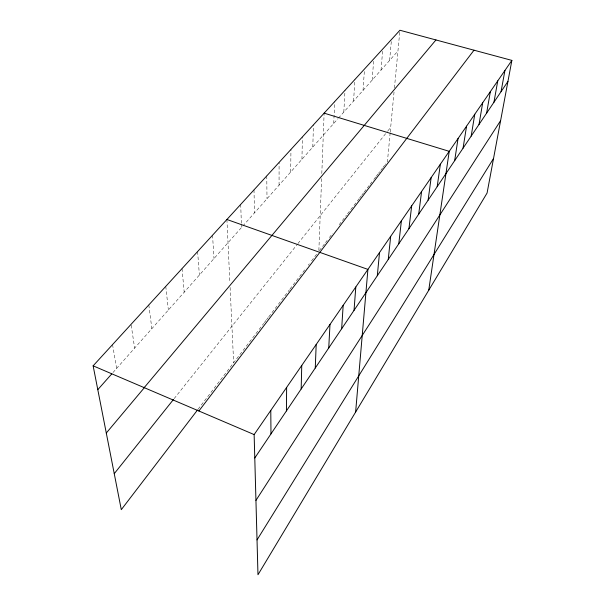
<?xml version="1.0" encoding="UTF-8"?>
<svg xmlns="http://www.w3.org/2000/svg" width="605" height="605" viewBox="0 0 605 605"><rect width="100%" height="100%" fill="white"/><g stroke="black" fill="none" stroke-linecap="round" stroke-linejoin="round"><path stroke-width="0.45" stroke-dasharray="3.02 2.27" d="M279.064 185.138L279.087 162.427M290.702 172.001L290.952 149.443M301.94 159.327L302.402 136.919M312.793 147.083L313.45 124.834M318.858 250.432L321.701 176.282M321.807 173.537L324.129 113.158M333.718 123.465L334.746 101.542M343.814 112.076L345.009 90.319M353.577 101.065L354.923 79.467M363.023 90.402L364.452 69.908M372.173 80.087L373.724 59.751M381.029 70.089L382.708 49.913M389.62 60.402L391.48 39.476M390.164 132.843L387.427 161.648L385.219 164.537M390.248 131.928L394.082 91.627M394.43 87.982L399.829 31.15M198.085 409.237L263.742 323.388M264.294 322.654L265.966 320.469M266.525 319.743L268.196 317.557M268.764 316.816L289.409 289.825M289.969 289.084L306.054 268.06M308.232 265.209L309.314 263.788M311.552 260.861L317.701 252.822M319.38 250.629L324.968 243.323M325.528 242.59L327.199 240.404M329.4 237.523L332.652 233.273M339.201 224.705L346.461 215.214M347.542 213.799L356.821 201.669M357.381 200.936L359.067 198.735M359.627 198.001L361.314 195.793M361.873 195.06L363.56 192.859M364.104 192.148L369.557 185.009M370.101 184.298L373.444 179.927M374.011 179.186L375.713 176.963M376.287 176.214L377.989 173.99M378.556 173.242L379.69 171.76M380.795 170.315L382.451 168.152M383.003 167.426L384.667 165.256M174.172 398.597L297.357 244.269M297.94 243.543L387.291 131.603M387.858 130.892L390.686 127.345M112.984 372.529L337.877 118.777M338.467 118.111L397.946 51.002M112.545 344.6L116.621 368.415M131.217 325.233L134.628 348.102M148.807 304.928L151.863 328.659M165.77 286.377L168.371 310.032M182.022 268.597L184.2 292.177M197.601 251.559L199.385 275.033M212.552 235.201L213.981 258.569M226.913 219.494L229.885 282.83M230.104 287.428L233.643 362.743M240.714 204.399L241.342 222.897M241.372 223.82L241.501 227.525M253.994 189.872L254.486 212.869M266.775 175.896L267.002 198.743"/><path stroke-width="0.91" d="M286.422 410.924L286.634 387.404M301.169 388.985L301.751 365.458M315.258 368.022L316.188 344.502M328.742 347.966L329.982 324.477M341.659 328.757L343.171 305.321M354.031 310.35L355.808 286.982M355.619 412.073L367.916 269.399L226.913 219.494M377.308 275.729L379.532 252.535M388.259 259.432L390.679 236.343M398.793 243.762L401.395 220.787M408.935 228.682L411.695 205.829M418.698 214.155L421.609 191.437M428.113 200.157L431.161 177.575M437.188 186.658L440.364 164.212M428.741 290.241L449.235 151.333L324.129 113.158M454.658 160.673L458.053 138.53M463.059 148.172L466.561 126.18M471.182 136.095L474.766 114.262M479.024 124.426L482.699 102.752M486.617 113.135L490.36 91.627M493.952 102.222L497.764 80.873M501.061 91.65L504.933 70.467M511.868 60.394L487.078 193.04L257.98 574.75L254.138 434.587L511.868 60.394L399.92 30.25L93.132 365.836L121.295 509.66L197.532 409.963M257.027 539.917L493.529 158.51M255.945 500.411L500.607 120.637M254.781 457.985L507.943 81.41M198.886 410.992L474.002 50.2M114.247 473.67L173.597 399.315M106.291 433.044L144.739 387.223M144.187 387.639L435.948 39.953M97.798 389.658L111.766 373.898M93.132 365.836L254.138 434.587M270.783 410.424L270.979 433.898"/></g></svg>
